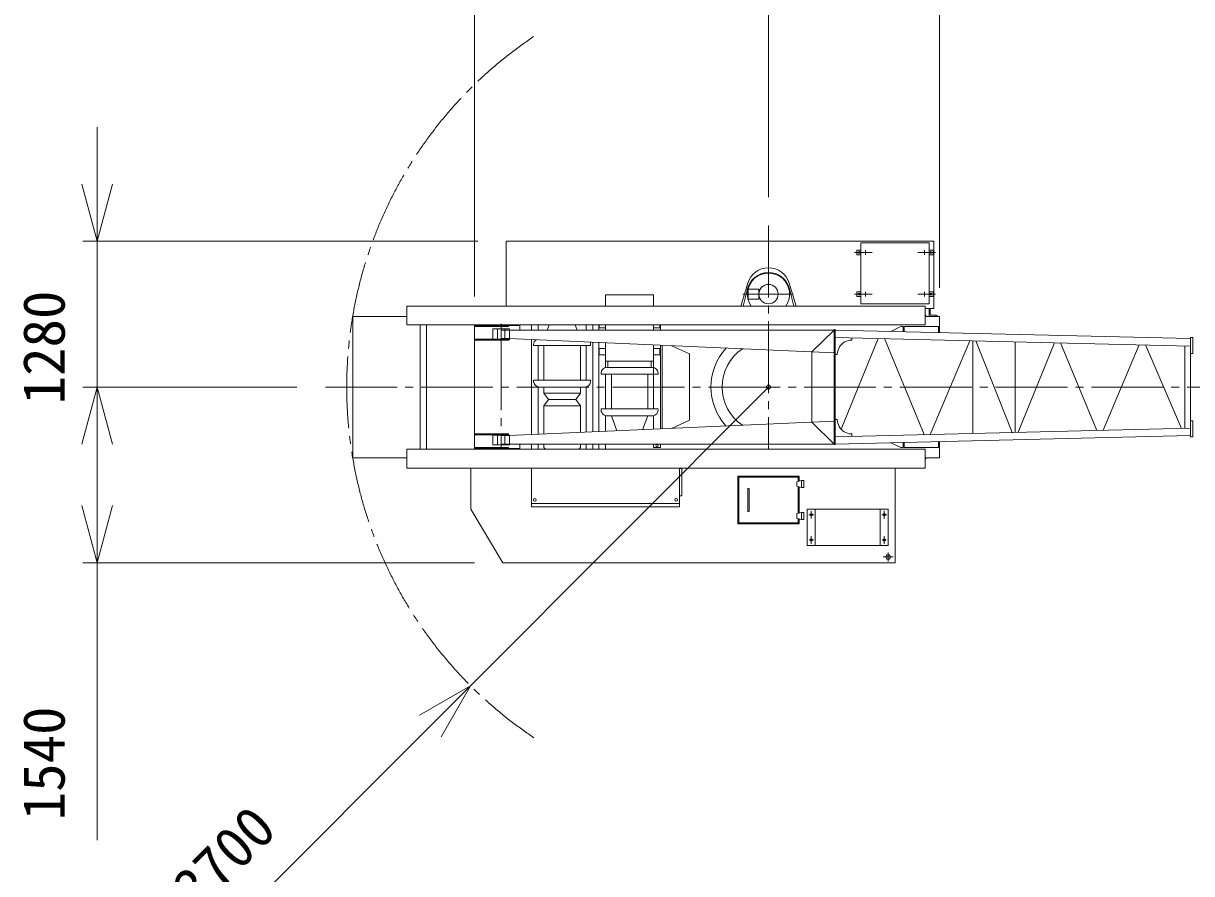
# Model space of a CAD drawing. Units: millimetres, scale not verified. Extents: x -21826 to 21577, y -29973 to 32685.
# Drawn here: x -21826 to -11577, y 21257 to 28712 of the extents above; entities that cross this region are included whole.
import ezdxf
from ezdxf.enums import TextEntityAlignment as Align

# ---------------------------------------------------------------- set-up
doc = ezdxf.new("R2010")
doc.units = ezdxf.units.MM
doc.header["$LTSCALE"] = 70
doc.header["$PDMODE"] = 32
doc.header["$PDSIZE"] = 35
doc.linetypes.add('CHAIN2', pattern=[12, 9, -1, 1, -1])
doc.linetypes.add('USER1', pattern=[4.7625, 3.175, -1.5875])
for name, color, linetype, lineweight in [('0-2_05 寸法', 3, 'Continuous', 18), ('0-4_10 当社外形線', 7, 'Continuous', 18), ('0-5_12 当社中心線', 7, 'CHAIN2', 18), ('0-6_13 当社破線', 7, 'USER1', 18)]:
    doc.layers.add(name, color=color, linetype=linetype, lineweight=lineweight)
doc.styles.add('ＭＳ ゴシック', font='')
doc.styles.get('ＭＳ ゴシック').set_extended_font_data('MS Gothic')

msp = doc.modelspace()

# ---------------------------------------------------------------- linework, layer by layer
at = {"layer": '0-2_05 寸法', "color": 7}
for p, q in [((-17868.98, 26318.67), (-17868.98, 29425.96)), ((-15288.98, 27189.58), (-15288.98, 29425.96)), ((-15288.98, 27189.58), (-15288.98, 29425.96)), ((-13788.98, 26393.27), (-13788.98, 29425.96)), ((-21177.93, 27303.27), (-21177.93, 27803.27)), ((-21177.93, 26803.27), (-21177.93, 27303.27)), ((-17838.98, 26803.27), (-21302.93, 26803.27)), ((-21177.93, 26803.27), (-21177.93, 25523.27)), ((-19426.23, 25523.27), (-21302.93, 25523.27)), ((-19426.23, 25523.27), (-21302.93, 25523.27)), ((-21177.93, 25523.27), (-21177.93, 25023.27)), ((-21177.93, 25523.27), (-21177.93, 25023.27)), ((-15288.98, 25523.27), (-17903.1, 22904.79)), ((-21177.93, 25023.27), (-21177.93, 24523.27)), ((-21177.93, 25023.27), (-21177.93, 24483.27)), ((-21177.93, 23983.27), (-21177.93, 24483.27)), ((-17868.98, 23983.27), (-21302.93, 23983.27)), ((-21177.93, 23983.27), (-21177.93, 21549.93)), ((-17903.1, 22904.79), (-18256.36, 22550.94)), ((-20387.68, 20416.06), (-18256.36, 22550.94))]:
    msp.add_line(p, q, dxfattribs=at)
for points in [[(-21043.96, 27303.27), (-21177.93, 26803.27), (-21311.91, 27303.27)], [(-21311.91, 25023.27), (-21177.93, 25523.27), (-21043.96, 25023.27)], [(-21311.91, 25023.27), (-21177.93, 25523.27), (-21043.96, 25023.27)], [(-21043.96, 24483.27), (-21177.93, 23983.27), (-21311.91, 24483.27)], [(-18351.17, 22645.6), (-17903.1, 22904.79), (-18161.54, 22456.29)]]:
    msp.add_lwpolyline(points, dxfattribs=at)
at = {"layer": '0-4_10 当社外形線'}
for p, q in [((-17588.98, 26803.27), (-17588.98, 26233.87)), ((-17588.98, 26803.27), (-13838.98, 26803.27)), ((-13838.98, 26213.27), (-13838.98, 26803.27)), ((-15532.6, 26233.87), (-15470.47, 26434.47)), ((-15511.17, 26233.87), (-15473.23, 26384.57)), ((-15045.36, 26233.87), (-15107.48, 26434.47)), ((-15066.78, 26233.87), (-15104.72, 26384.57)), ((-18462.01, 26233.87), (-13913.98, 26233.87)), ((-18462.01, 26233.87), (-18462.01, 26068.67)), ((-13913.98, 26233.87), (-13913.98, 26068.67)), ((-13913.98, 26213.27), (-13838.98, 26213.27)), ((-13869.98, 26161.27), (-13869.98, 26207.27)), ((-13814.98, 26152.27), (-13860.98, 26152.27)), ((-18462.01, 26068.67), (-13913.98, 26068.67)), ((-18343.98, 24977.87), (-18343.98, 26068.67)), ((-18288.98, 26068.67), (-18288.98, 24977.87)), ((-17868.98, 26068.67), (-17868.98, 24977.87)), ((-17707.32, 26033.17), (-17560.55, 26033.17)), ((-17468.98, 26063.27), (-17468.98, 26023.27)), ((-17368.98, 26068.67), (-17368.98, 26023.27)), ((-17308.98, 26023.27), (-17308.98, 26068.67)), ((-17213.45, 26068.67), (-17230.48, 26023.27)), ((-16984.5, 26068.67), (-16967.48, 26023.27)), ((-16888.98, 26023.27), (-16888.98, 26068.67)), ((-16828.98, 26068.67), (-16828.98, 26023.27)), ((-16777.38, 26023.27), (-16777.38, 26068.67)), ((-16717.38, 26068.67), (-16717.38, 26023.27)), ((-16297.38, 26068.67), (-16297.38, 26023.27)), ((-16237.38, 26023.27), (-16237.38, 26068.67)), ((-14713.11, 25823.27), (-17633.94, 25951.27)), ((-17368.98, 25939.67), (-17368.98, 25106.77)), ((-14908.81, 25831.87), (-14713.11, 26023.27)), ((-11586.81, 25947.97), (-14705.29, 26023.27)), ((-11586.81, 25882.97), (-14705.29, 25958.27)), ((-14651.82, 25153.67), (-14325.61, 25949.07)), ((-14558.51, 25934.47), (-14558.51, 25954.67)), ((-14272.07, 25947.77), (-13924.63, 25106.97)), ((-13870.33, 25108.27), (-13523.98, 25929.77)), ((-13496.84, 25929.07), (-13496.84, 25117.27)), ((-17348.98, 25887.27), (-17348.98, 25897.27)), ((-17348.98, 25887.27), (-17098.98, 25887.27)), ((-17308.98, 25583.27), (-17308.98, 25887.27)), ((-17258.98, 25887.27), (-17258.98, 25583.27)), ((-16848.98, 25887.27), (-17098.98, 25887.27)), ((-16938.98, 25887.27), (-16938.98, 25583.27)), ((-16888.98, 25583.27), (-16888.98, 25887.27)), ((-16848.98, 25887.27), (-16848.98, 25897.27)), ((-16828.98, 25916.07), (-16828.98, 25130.37)), ((-16777.38, 25132.67), (-16777.38, 25913.87)), ((-16717.38, 25911.27), (-16717.38, 25694.17)), ((-16297.38, 25892.87), (-16297.38, 25522.87)), ((-16237.38, 25156.27), (-16237.38, 25890.27)), ((-16222.38, 25523.27), (-16222.38, 25889.57)), ((-13470.67, 25928.47), (-13150.68, 25125.57)), ((-13125.01, 25920.07), (-13125.01, 25126.17)), ((-13098.33, 25126.77), (-12779.34, 25911.77)), ((-12725.96, 25910.47), (-12408.03, 25143.37)), ((-12353.57, 25144.67), (-12036.74, 25893.87)), ((-11981.16, 25892.47), (-11665.47, 25161.17)), ((-11637.69, 25523.27), (-11637.69, 25884.17)), ((-11586.81, 25523.27), (-11586.81, 25852.97)), ((-16667.38, 25750.17), (-16717.38, 25750.17)), ((-16697.38, 25695.17), (-16697.38, 25750.17)), ((-16667.38, 25750.17), (-16347.38, 25750.17)), ((-16347.38, 25750.17), (-16297.38, 25750.17)), ((-16317.38, 25750.17), (-16317.38, 25695.17)), ((-14705.29, 25808.17), (-14685.68, 25807.67)), ((-16757.38, 25635.17), (-16757.38, 25645.17)), ((-16757.38, 25635.17), (-16507.38, 25635.17)), ((-16717.38, 25635.17), (-16717.38, 25331.17)), ((-16707.38, 25695.17), (-16307.38, 25695.17)), ((-16667.38, 25331.17), (-16667.38, 25635.17)), ((-16257.38, 25635.17), (-16507.38, 25635.17)), ((-16347.38, 25331.17), (-16347.38, 25635.17)), ((-16257.38, 25635.17), (-16257.38, 25645.17)), ((-17348.98, 25583.27), (-17098.98, 25583.27)), ((-17348.98, 25583.27), (-17348.98, 25573.27)), ((-17308.98, 25109.47), (-17308.98, 25524.27)), ((-16848.98, 25583.27), (-17098.98, 25583.27)), ((-16888.98, 25127.77), (-16888.98, 25524.27)), ((-16848.98, 25583.27), (-16848.98, 25573.27)), ((-16297.38, 25331.17), (-16297.38, 25522.87)), ((-16222.38, 25523.27), (-16222.38, 25156.87)), ((-11637.69, 25161.77), (-11637.69, 25523.27)), ((-11586.81, 25192.97), (-11586.81, 25523.27)), ((-17258.98, 25358.27), (-17258.98, 25111.57)), ((-16938.98, 25358.27), (-16938.98, 25125.57)), ((-16757.38, 25331.17), (-16507.38, 25331.17)), ((-16257.38, 25331.17), (-16507.38, 25331.17)), ((-14713.11, 25223.27), (-17633.94, 25095.27)), ((-16717.38, 25272.17), (-16717.38, 25135.27)), ((-16667.38, 25271.17), (-16707.38, 25271.17)), ((-16507.38, 25271.17), (-16667.38, 25271.17)), ((-16618.05, 25139.57), (-16667.38, 25271.17)), ((-16507.38, 25271.17), (-16347.38, 25271.17)), ((-16393.03, 25149.47), (-16347.38, 25271.17)), ((-16347.38, 25271.17), (-16307.38, 25271.17)), ((-16297.38, 25153.57), (-16297.38, 25272.17)), ((-14908.81, 25214.67), (-14713.11, 25023.27)), ((-11586.81, 25163.07), (-14705.29, 25088.27)), ((-14558.51, 25111.97), (-14558.51, 25091.77)), ((-17707.32, 25017.27), (-17560.55, 25017.27)), ((-17633.94, 25023.27), (-17633.94, 25095.27)), ((-14713.11, 25023.27), (-17633.94, 25023.27)), ((-17468.98, 24983.27), (-17468.98, 25023.27)), ((-17368.98, 25023.27), (-17368.98, 24977.87)), ((-17308.98, 24977.87), (-17308.98, 25023.27)), ((-17258.98, 25023.27), (-17258.98, 24993.27)), ((-16938.98, 25023.27), (-16938.98, 24993.27)), ((-16888.98, 24977.87), (-16888.98, 25023.27)), ((-16828.98, 25023.27), (-16828.98, 24977.87)), ((-16777.38, 24977.87), (-16777.38, 25023.27)), ((-16717.38, 25023.27), (-16717.38, 24977.87)), ((-11586.81, 25097.97), (-14705.29, 25023.27)), ((-18462.01, 24812.67), (-18462.01, 24977.87)), ((-18462.01, 24977.87), (-13913.98, 24977.87)), ((-17865.98, 24983.27), (-17868.98, 24983.27)), ((-17258.98, 24993.27), (-17243.98, 24978.27)), ((-17243.98, 24978.27), (-17098.98, 24978.27)), ((-16953.98, 24978.27), (-17098.98, 24978.27)), ((-16938.98, 24993.27), (-16953.98, 24978.27)), ((-13913.98, 24812.67), (-13913.98, 24977.87)), ((-18462.01, 24812.67), (-13913.98, 24812.67)), ((-17368.98, 24812.67), (-17368.98, 24473.27)), ((-16068.98, 24473.27), (-16068.98, 24812.67)), ((-15028.98, 24415.77), (-15028.98, 24650.77)), ((-15018.98, 24418.27), (-15018.98, 24648.27)), ((-17368.98, 24503.27), (-16068.98, 24503.27)), ((-17368.98, 24473.27), (-16068.98, 24473.27)), ((-14878.98, 24453.27), (-14878.98, 24133.27)), ((-14308.98, 24133.27), (-14308.98, 24453.27))]:
    msp.add_line(p, q, dxfattribs=at)
for points in [[(-14478.98, 26253.27), (-13878.98, 26253.27), (-13878.98, 26788.27), (-14478.98, 26788.27)], [(-15373.98, 26293.27), (-15373.98, 26381.57), (-15466.2, 26381.57), (-15466.2, 26293.27)], [(-14713.11, 25018.27), (-14705.29, 25018.27), (-14705.29, 26028.27), (-14713.11, 26028.27)], [(-11586.81, 25817.97), (-11567.24, 25817.97), (-11567.24, 25957.97), (-11586.81, 25957.97)], [(-11586.81, 25087.97), (-11567.24, 25087.97), (-11567.24, 25227.97), (-11586.81, 25227.97)], [(-15038.98, 24693.27), (-15038.98, 24653.27), (-14998.98, 24643.27), (-14998.98, 24703.27)], [(-15468.98, 24433.27), (-15458.98, 24433.27), (-15458.98, 24633.27), (-15468.98, 24633.27)], [(-15038.98, 24413.27), (-15038.98, 24373.27), (-14998.98, 24363.27), (-14998.98, 24423.27)], [(-14948.98, 24133.27), (-14238.98, 24133.27), (-14238.98, 24453.27), (-14948.98, 24453.27)]]:
    msp.add_lwpolyline(points, close=True, dxfattribs=at)
for points in [[(-14478.98, 26723.27), (-14513.98, 26723.27), (-14513.98, 26683.27), (-14478.98, 26683.27)], [(-13878.98, 26723.27), (-13843.98, 26723.27), (-13843.98, 26683.27), (-13878.98, 26683.27)], [(-14478.98, 26358.27), (-14513.98, 26358.27), (-14513.98, 26318.27), (-14478.98, 26318.27)], [(-13878.98, 26358.27), (-13843.98, 26358.27), (-13843.98, 26318.27), (-13878.98, 26318.27)], [(-16717.38, 26233.87), (-16717.38, 26333.27), (-16297.38, 26333.27), (-16297.38, 26233.87)], [(-18462.01, 26143.27), (-18936.66, 26143.27), (-18936.66, 24903.27), (-18462.01, 24903.27)], [(-13913.98, 26153.27), (-13908.98, 26153.27), (-13908.98, 26143.27)], [(-13788.98, 26001.47), (-13788.98, 26143.27), (-13913.98, 26143.27)], [(-13875.98, 26213.27), (-13878.98, 26213.27), (-13878.98, 26143.27), (-13808.98, 26143.27), (-13808.98, 26146.27)], [(-17868.98, 26068.67), (-17868.98, 26063.27), (-17865.98, 26063.27)], [(-17868.98, 26063.27), (-17568.98, 26063.27), (-17568.98, 26053.27), (-17868.98, 26053.27)], [(-17560.55, 25938.67), (-17707.32, 25938.67), (-17707.32, 26033.17)], [(-17568.98, 26063.27), (-17468.98, 26063.27), (-17468.98, 26068.67)], [(-16773.32, 26068.67), (-16773.32, 26042.67), (-16717.38, 26042.67)], [(-16241.45, 26068.67), (-16241.45, 26042.67), (-16297.38, 26042.67)], [(-14215.63, 26011.77), (-14128.98, 26053.27), (-14108.98, 26053.27), (-14108.98, 26009.17)], [(-14098.98, 26008.97), (-14098.98, 26053.27), (-13798.98, 26053.27), (-13798.98, 26001.67)], [(-13798.98, 26043.27), (-13788.98, 26043.27), (-13788.98, 26001.47)], [(-17868.98, 25943.27), (-17568.98, 25943.27), (-17568.98, 25933.27), (-17868.98, 25933.27)], [(-14713.11, 26023.27), (-17633.94, 26023.27), (-17633.94, 25951.27)], [(-14558.51, 25934.47), (-14574.37, 25933.47), (-14589.98, 25930.47), (-14605.1, 25925.47), (-14619.5, 25918.57), (-14632.94, 25909.97), (-14645.22, 25899.57), (-14656.15, 25887.87), (-14665.55, 25874.77), (-14673.29, 25860.57), (-14679.23, 25845.47), (-14683.29, 25829.77), (-14685.4, 25813.67), (-14685.68, 25807.67)], [(-16717.38, 25860.17), (-16773.32, 25860.17), (-16773.32, 25805.17), (-16717.38, 25805.17)], [(-16297.38, 25860.17), (-16241.45, 25860.17), (-16241.45, 25805.17), (-16297.38, 25805.17)], [(-16141.26, 25886.07), (-15982.38, 25813.27), (-15982.38, 25523.27)], [(-14908.81, 25214.67), (-14908.81, 25523.27), (-14908.81, 25831.87)], [(-17258.98, 25523.27), (-17258.98, 25468.27), (-17098.98, 25468.27)], [(-16938.98, 25523.27), (-16938.98, 25468.27), (-17098.98, 25468.27)], [(-16141.26, 25160.47), (-15982.38, 25233.27), (-15982.38, 25523.27)], [(-17258.98, 25468.27), (-17218.98, 25413.27), (-17098.98, 25413.27)], [(-16938.98, 25468.27), (-16978.98, 25413.27), (-17098.98, 25413.27)], [(-17218.98, 25413.27), (-17258.98, 25358.27), (-17098.98, 25358.27)], [(-16978.98, 25413.27), (-16938.98, 25358.27), (-17098.98, 25358.27)], [(-14705.29, 25238.27), (-14685.68, 25238.77), (-14684.3, 25222.57), (-14680.95, 25206.77), (-14675.69, 25191.37), (-14668.61, 25176.87), (-14659.8, 25163.37), (-14649.42, 25151.07), (-14637.61, 25140.17), (-14624.58, 25130.87), (-14610.51, 25123.37), (-14595.63, 25117.67), (-14580.17, 25113.87), (-14564.37, 25112.17), (-14558.51, 25111.97)], [(-17868.98, 25103.27), (-17568.98, 25103.27), (-17568.98, 25113.27), (-17868.98, 25113.27)], [(-17560.55, 25101.27), (-17707.32, 25101.27), (-17707.32, 25017.27)], [(-16297.38, 25023.27), (-16297.38, 24993.27), (-16237.38, 24993.27), (-16237.38, 25023.27)], [(-14215.48, 25034.67), (-14128.98, 24993.27), (-14108.98, 24993.27), (-14108.98, 25037.27)], [(-14098.98, 25037.47), (-14098.98, 24993.27), (-13798.98, 24993.27), (-13798.98, 25044.67)], [(-13913.98, 24903.27), (-13788.98, 24903.27), (-13788.98, 25044.87)], [(-13798.98, 25003.27), (-13788.98, 25003.27), (-13788.98, 25044.87)], [(-17868.98, 24983.27), (-17568.98, 24983.27), (-17568.98, 24993.27), (-17868.98, 24993.27)], [(-17568.98, 24983.27), (-17468.98, 24983.27), (-17468.98, 24977.87)], [(-17898.98, 24812.67), (-17898.98, 24453.27), (-17618.98, 23983.27), (-14178.98, 23983.27), (-14178.98, 24812.67)], [(-16068.98, 24808.27), (-16048.98, 24808.27), (-16048.98, 24568.27), (-16068.98, 24568.27)], [(-13913.98, 24893.27), (-13908.98, 24893.27), (-13908.98, 24903.27)], [(-15018.98, 24698.27), (-15018.98, 24743.27), (-15558.98, 24743.27), (-15558.98, 24323.27), (-15018.98, 24323.27), (-15018.98, 24368.27)], [(-15028.98, 24695.77), (-15028.98, 24733.27), (-15548.98, 24733.27), (-15548.98, 24333.27), (-15028.98, 24333.27), (-15028.98, 24370.77)], [(-14998.98, 24703.27), (-14978.98, 24703.27), (-14978.98, 24643.27), (-14998.98, 24643.27)], [(-14998.98, 24423.27), (-14978.98, 24423.27), (-14978.98, 24363.27), (-14998.98, 24363.27)]]:
    msp.add_lwpolyline(points, dxfattribs=at)
for centre, radius in [((-14493.98, 26703.27), 8), ((-13863.98, 26703.27), 8), ((-15288.98, 26338.27), 85), ((-14493.98, 26338.27), 8), ((-13863.98, 26338.27), 8), ((-16267.38, 25009.27), 10), ((-17338.98, 24533.27), 12), ((-16098.98, 24533.27), 12), ((-14913.98, 24403.27), 10), ((-14273.98, 24403.27), 10), ((-14913.98, 24183.27), 10), ((-14273.98, 24183.27), 10), ((-14238.98, 24033.27), 20)]:
    msp.add_circle(centre, radius, dxfattribs=at)
for centre, radius, start, end in [((-15288.98, 26378.27), 190, 17.2069, 162.793), ((-15288.98, 26338.27), 190, 14.1262, 167.847), ((-15288.98, 26338.27), 185, 325.645, 214.355), ((-13875.98, 26207.27), 6, 0, 90), ((-13860.98, 26161.27), 9, 180, 270), ((-13814.98, 26146.27), 6, 0, 90), ((-17865.98, 26069.27), 6, 270, 354.261), ((-17298.98, 25897.27), 50, 125.62, 180), ((-16898.98, 25897.27), 50, 0, 23.4576), ((-15288.98, 25523.27), 505, 137.398, 222.602), ((-15288.98, 25523.27), 406.4, 124.329, 235.671), ((-16707.38, 25645.17), 50, 90, 180), ((-16307.38, 25645.17), 50, 0, 90), ((-17298.98, 25573.27), 50, 180, 270), ((-16898.98, 25573.27), 50, 270, 0), ((-16707.38, 25321.17), 50, 168.69, 270), ((-16307.38, 25321.17), 50, 270, 11.3099), ((-17865.98, 24977.27), 6, 5.73917, 90)]:
    msp.add_arc(centre, radius, start, end, dxfattribs=at)
at = {"layer": '0-5_12 当社中心線'}
for p, q in [((-15288.98, 26939.58), (-15288.98, 24977.87)), ((-14533.98, 26703.27), (-14378.98, 26703.27)), ((-14438.98, 26723.27), (-14438.98, 26683.27)), ((-13978.98, 26703.27), (-13823.98, 26703.27)), ((-13918.98, 26723.27), (-13918.98, 26683.27)), ((-14438.98, 26358.27), (-14438.98, 26318.27)), ((-13918.98, 26358.27), (-13918.98, 26318.27)), ((-15514.11, 26338.27), (-15073.13, 26338.27)), ((-14533.98, 26338.27), (-14378.98, 26338.27)), ((-13978.98, 26338.27), (-13823.98, 26338.27)), ((-17633.94, 26078.07), (-17633.94, 26023.27)), ((-17633.94, 25951.27), (-17633.94, 25095.27)), ((-19176.23, 25523.27), (6675.01, 25523.27)), ((-17633.94, 25023.27), (-17633.94, 24975.17)), ((-14935.32, 24403.27), (-14892.63, 24403.27)), ((-14913.98, 24436.37), (-14913.98, 24370.07)), ((-14295.87, 24403.27), (-14252.08, 24403.27)), ((-14273.98, 24438.07), (-14273.98, 24368.37)), ((-14913.98, 24217.27), (-14913.98, 24149.27)), ((-14273.98, 24217.27), (-14273.98, 24149.27)), ((-14933.61, 24183.27), (-14894.34, 24183.27)), ((-14292.46, 24183.27), (-14255.49, 24183.27)), ((-14283.34, 24033.27), (-14194.61, 24033.27)), ((-14238.98, 24073.57), (-14238.98, 23992.87))]:
    msp.add_line(p, q, dxfattribs=at)
msp.add_arc((-15288.98, 25523.27), 3700, 123.79935, 236.20065, dxfattribs=at)
msp.add_point((-15288.98, 25523.27), dxfattribs=at)
at = {"layer": '0-6_13 当社破線'}
for p, q in [((-17665.74, 25938.67), (-17665.74, 26033.17)), ((-17602.14, 26033.17), (-17602.14, 25938.67)), ((-17560.55, 26033.17), (-17560.55, 25938.67)), ((-17665.74, 25101.27), (-17665.74, 25017.27)), ((-17602.14, 25017.27), (-17602.14, 25101.27)), ((-17560.55, 25017.27), (-17560.55, 25101.27))]:
    msp.add_line(p, q, dxfattribs=at)

# ---------------------------------------------------------------- texts
at = {"layer": '0-2_05 寸法', "color": 7, "style": 'ＭＳ ゴシック'}
for s, rotation, p in [('1280', 90, (-21352.93, 25371.6)), ('1540', 90, (-21352.93, 21724.93)), ('R3700', 45.048, (-20387.89, 20663.55))]:
    msp.add_text(s, height=366.6, rotation=rotation, dxfattribs=at).set_placement(p, align=Align.BOTTOM_LEFT)

doc.saveas('drawing.dxf')
